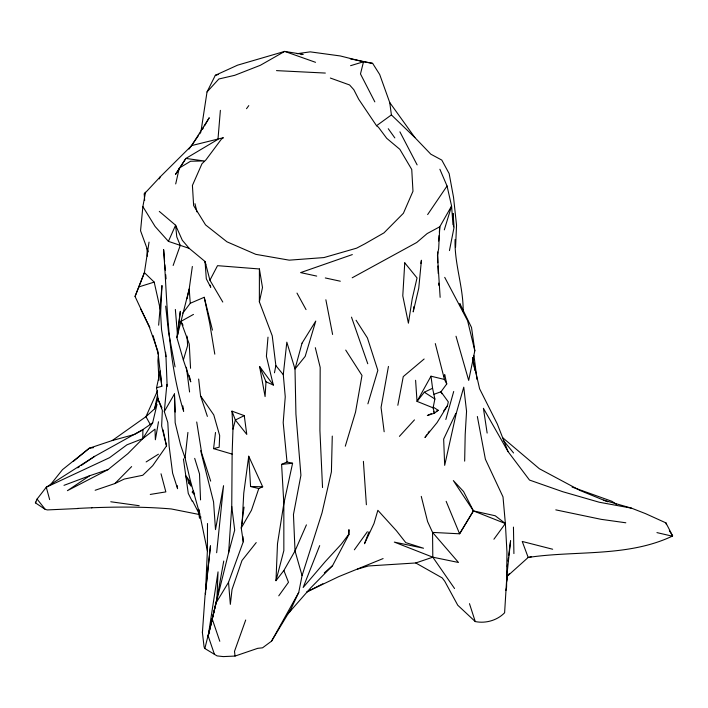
<?xml version="1.0" encoding="UTF-8"?>
<svg xmlns="http://www.w3.org/2000/svg" width="708" height="708" viewBox="0 0 708 708"><rect width="100%" height="100%" fill="white"/><g stroke="black" fill="none" stroke-linecap="round" stroke-linejoin="round"><path stroke-width="1.06" d="M274.456 372.789L275.863 365.629L272.235 335.804L259.367 301.856L259.402 268.969L217.524 265.668L209.922 280.209L222.781 302.042M205.647 591.808L205.417 593.994L207.382 550.895L207.506 523.495M463.165 311.077C463.386 286.917 454.288 263.757 455.085 239.463M108.165 469.537L89.65 475.741L67.41 490.671L108.165 469.537L127.909 453.624L142.804 438.641L142.874 429.57L152.662 422.791L157.008 404.41M332.273 436.093L331.406 471.882L322.025 512.849L302.068 575.604L298.741 592.428L291.068 608.818L271.553 641.147L262.544 647.82L257.712 648.333L235.056 656.059L223.33 656.599L217.073 655.9L204.851 648.528L228.631 552.691L231.755 506.441L232.127 454.102L232.967 429.172L231.967 411.144L244.26 415.623L246.773 434.402L235.348 420.021L231.967 411.144M464.66 461.138L465.191 434.535L466.554 411.295L463.758 387.17L456.288 413.215L444.677 465.351L443.659 439.075L455.784 413.445M508.654 555.753L510.592 540.735L506.928 574.993L504.609 612.774C497.184 620.429 485.644 623.686 475.245 621.562L457.749 605.216L444.748 581.25L442.217 577.923L415.755 562.966L368.355 565.975L357.531 569.117M348.779 534.788L348.947 529.823L348.779 534.788L332.565 565.648L310.573 588.021L287.864 613.916M212.533 618.04L216.949 598.729L218.037 571.86L208.196 636.014L214.427 654.316M275.987 580.675L277.501 543.629L283.837 503.618L292.59 463.262L287.032 461.988L281.598 464.368L283.837 503.618L283.846 550.594L275.987 580.675L283.873 570.506L295.024 550.93L306.422 524.867M455.563 247.331L456.545 225.144L453.527 197.284L449.146 173.584L441.801 160.088L430.827 154.194L414.897 137.582L391.409 114.917L389.727 102.527L379.7 74.517L372.638 63.366L350.31 58.852M266.004 381.78L265.084 396.586L259.588 366.478L273.332 385.064L266.004 381.78L259.588 366.478M204.851 648.528L204.072 646.9L202.399 632.51L205.019 595.817L210.471 545.771L205.878 589.614M158.645 325.193L161.964 285.51L160.627 313.396L161.53 329.565L165.964 356.637L167.168 386.462M158.256 356.274L157.919 360.62L158.973 380.178M437.739 251.986L437.783 262.774M438.633 241.021L439.075 235.543M439.341 232.251L439.783 226.772L451.58 206.019L447.049 186L439.872 169.247M220.374 110.351L217.976 139.343L185.877 158.442L175.496 174.434L185.877 158.442L203.939 160.937L190.567 161.238L179.292 168.044L175.699 183.938M267.996 337.158L266.403 356.301L273.332 385.064M177.195 485.52L177.558 488.697L172.61 473.148L169.124 446.155L167.805 422.561L164.309 411.587L166.867 384.373M202.399 632.51L202.585 630.518M144.653 200.497L144.237 193.965L145.529 192.222L142.874 206.603L140.556 230.773L148.273 251.915M216.657 552.727L223.551 485.679L215.498 529.619L213.568 501.928L200.683 450.677M287.032 461.988L283.191 422.57L285.253 396.834L283.288 374.674L286.82 342.159L295.006 368.992L295.926 414.083L300.918 475.272L293.457 514.512L295.024 550.93L302.068 575.604M207.382 550.895L199.727 514.008L190.125 479.794L185.053 457.934L187.912 432.429M177.69 334.742L178.053 331.548M178.416 328.353L180.336 311.308L176.876 337.566L183.354 359.991L190.744 381.851L189.204 375.55M232.127 454.102L213.586 448.642L215.506 432.482M506.512 578.268L506.928 574.993M507.264 566.48L507.539 564.338M507.955 561.117L508.371 557.904M248.729 456.235L250.579 486.493L258.783 488.564L262.695 486.803L248.729 456.235L243.756 493.184L242.101 523.938M216.825 601.65L228.525 582.303L243.251 541.779L241.233 527.991L244.056 507.123M192.346 266.474L189.204 288.988L187.009 298.696M413.985 306.431L413.215 311.901L418.747 288.253L421.428 260.243L420.862 263.403M149.043 242.109L144.405 272.633L135.051 296.457L149.282 326.928L157.857 351.186L161.787 386.338L156.574 387.719L158.07 399.462L162.353 410.41L161.636 426.012L166.522 445.907L152.716 465.66L142.768 475.272L124.236 479.059L114.873 483.555L95.146 490.272M201.037 131.077L207.028 91.943L215.321 75.305L237.578 65.163L284.696 51.401L303.157 54.401L301.015 54.596M506.565 582.162L507.521 576.002L528.186 557.453L531.389 556.789M158.504 421.773L155.371 439.756L154.99 429.145L142.804 438.641L126.927 444.828L109.572 457.678L46.277 487.228L37.073 499.069L35.4 502.857L45.25 509.371L47.356 509.919L78.03 508.53L77.544 508.433C108.767 506.813 140.184 506.291 171.283 508.955L199.567 514.566L192.585 500.972M217.144 597.649L223.746 561.046M388.453 366.434L381.063 407.454L384.161 431.756M397.834 405.277L403.259 376.603L424.136 359M449.447 250.588L454.04 227.427L453.111 213.471L453.297 219.63M431.287 413.64L427.331 415.552L434.473 413.18L433.101 407.843L434.871 399.002L432.57 388.267L430.986 376.196L444.465 379.453L446.757 383.948L440.978 391.781L434.031 394.259M460.191 305.723L459.846 303.59L471.519 327.485L474.82 350.761L468.687 380.408L456.014 336.238M505.91 590.463L506.583 587.242L506.955 552.028L505.37 523.539L503.007 496.901L485.387 459.235L477.351 416.499M49.799 485.546L62.499 469.652L89.323 448.199L112.218 440.553L145.954 416.667L154.583 408.817L157.512 395.126M156.574 387.719L160.194 370.965L161.787 386.338M259.367 301.856L262.491 287.545L259.402 268.969M444.261 376.762L444.73 374.62L446.757 383.948M176.876 337.566L189.204 288.988L190.266 303.281L182.779 313.122M426.809 434.8L424.942 437.491L437.057 422.623L447.429 405.702L448.306 401.896L440.978 391.781L441.898 393.772M216.949 598.729L208.196 636.014L212.028 620.155M506.671 580.056L507.22 577.932M232.967 429.172L235.348 420.021L244.26 415.623M228.631 552.691L234.693 530.097L231.755 506.441M445.836 419.499L453.704 391.48M183.354 359.991L187.611 345.593L187.054 336.132M367.894 403.843L377.842 370.364L367.408 337.92L356.071 320.273M345.292 446.208L355.531 412.118L361.992 375.452L345.716 350.088M444.305 229.87L451.58 206.019L452.961 224.657M154.583 408.817L158.114 398.33M258.783 488.564L251.455 510.264L241.233 527.991M173.141 265.482L180.266 245.34L176.779 236.888L175.602 225.224L159.291 211.4M245.703 620.004L234.498 651.351L235.056 656.059M368.983 531.858L364.496 543.726L374.001 523.504L377.86 510.309L396.445 530.761L405.764 542.629L423.517 548.231L394.312 542.098L432.809 557.187L458.501 562.479L432.553 532.407L427.597 521.575L421.269 496.379M159.362 178.912L160.132 176.938L191.682 145.574L209.249 117.74L204.541 125.856M135.051 296.457L144.405 272.633L154.194 282.111L160.318 309.546M319.697 545.611L303.148 587.498L325.264 561.603L341.336 544.142L348.805 534.239M157.539 390.701L145.954 416.667L150.362 424.658M189.195 248.375L168.407 241.357L175.602 225.224L182.319 240.269L189.195 248.375L205.054 261.509L209.922 280.209M271.553 641.147L298.741 592.428M430.986 376.196L417.03 401.374L433.101 407.843M164.309 411.587L174.451 393.958L175.168 422.738L180.567 444.934L185.053 457.934M202.444 129.458L203.488 127.661M508.132 575.454L509.22 573.586M289.306 612.57L290.953 609.88M142.804 438.641L152.662 422.791M427.632 214.586L447.049 186M428.057 433.004L429.296 431.216M189.018 149.114L198.373 135.732M199.621 133.954L200.868 132.166M248.774 105.616L246.526 108.696M278.757 595.835L288.483 582.286L283.873 570.506M443.677 410.941L447.429 405.702M354.354 549.806L367.355 531.735M35.4 502.857L36.002 502.034M493.91 539.222L505.37 523.539L495.246 515.778L473.431 510.902L453.341 480.573L463.572 491.529L473.431 510.902L505.37 523.539M256.225 542.585L241.994 560.497L232.029 589.499L230.339 604.358L228.525 582.303M432.57 388.267L424.331 392.214L417.03 401.374L415.596 380.284M207.028 91.943L218.852 78.995L234.737 75.313L260.358 65.286L284.696 51.401L315.529 62.313M399.409 436.367L414.454 419.888M144.237 193.965L160.132 176.938M191.682 145.574L223.383 137.706L221.392 139.149L205.869 159.964L201.975 163.734L192.417 185.434L193.638 205.621L205.55 224.896L226.967 241.817L255.792 254.34L289.209 260.163L323.954 257.57L356.611 248.163L364.797 243.862L383.984 232.861L403.41 213.267L412.976 191.24L411.746 169.469L399.834 149.308L386.727 138.326L378.426 127.183L376.532 125.732L391.409 114.917M114.873 483.555L131.635 466.59M192.257 492.06L193.488 490.856L194.027 494.104L192.257 492.06L194.62 493.936M552.665 549.24L522.239 541.461L528.186 557.453C575.985 550.275 627.332 557.364 672.255 536.168L672.6 535.841L665.936 522.893L645.554 513.645L631.518 508.167L603.605 500.131M324.308 572.905L332.565 565.648M73.287 461.457L89.323 448.199L93.589 447.633M201.01 517.079L199.506 518.247L198.213 509.326M433.172 407.082L438.225 410.313L434.473 413.18L433.438 411.348M77.721 467.829L79.508 466.625M81.296 465.413L94.668 456.341L142.874 429.57M94.668 456.341L46.277 487.228L49.657 499.6M146.14 461.943L158.442 454.182M188.779 483.042L190.186 482.175L187.018 477.139L188.779 483.042L191.036 486.122L190.186 482.175M190.549 368.284L189.257 344.106L180.912 321.414L193.47 314.414M352.195 277.793L416.746 242.481L427.163 233.569L439.783 226.772L438.686 248.428L437.473 255.278L440.137 297.342M143.211 429.721L134.617 434.411L112.218 440.553M322.883 583.781L306.909 591.897L338.751 576.622L383.099 558.577M436.243 411.26L438.225 410.313M190.266 303.281L204.223 297.289L212.462 330.123M63.985 485.343L89.65 475.741M352.327 254.588L300.617 272.607L316.706 276.093M415.755 562.966L432.809 557.187L432.553 532.407L459.598 533.805L473.431 510.902L459.598 533.805L446.155 501.335M91.5 507.831L92.093 507.645M139.06 286.846L154.194 282.111M350.584 65.685L363.514 61.773L372.638 63.366M215.321 75.305L218.471 74.446M213.586 448.642L219.179 447.199L219.675 435.597L213.772 414.906L200.541 395.825L198.665 379.046M150.273 494.432L165.849 491.892L161.026 473.794M297.139 53.693L310.192 51.861L340.274 55.95L363.514 61.773L360.478 73.942L374.833 101.864M281.598 464.368L292.59 463.262M250.579 486.493L262.695 486.803M276.501 70.623L325.344 73.066M110.758 501.76L139.193 505.707M625.828 522.787L601.083 519.327L555.789 509.866M631.518 508.167L599.216 502.229L562.683 491.697L529.487 480.051L508.043 451.589L483.414 408.304L487.148 433.066M325.291 277.952L340.309 281.218M656.935 532.611L672.255 536.168M572.099 487.06L611.977 501.326L616.358 504.308M330.353 78.039L349.593 84.969L353.823 89.704L358.708 99.253L376.532 125.732M607.659 501.786L580.073 490.494L539.363 468.731L502.485 437.544M424.331 392.214L434.871 399.002M168.407 241.357L155.105 226.489L142.874 206.603M275.863 365.629L283.288 374.674M503.193 440.155L513.574 452.961M37.073 499.069L45.25 509.371M389.727 102.527L414.897 137.582M388.267 128.732L394.843 137.91M432.809 557.187L454.554 588.516M669.343 530.708L672.6 535.841M180.912 321.414L183.062 325.238M296.988 293.094L306.042 309.608M399.905 131.83L417.118 164.876M444.721 277.359L467.599 320.715L474.82 350.761M192.311 501.494L188.275 493.432L183.416 458.881M140.671 308.989L149.866 327.459M158.07 399.462L161.92 407.764M508.043 451.589L497.352 424.092L479.599 388.772L472.67 358.319M351.495 317.14L367.762 363.744M212.002 618.358L219.799 641.28M200.541 395.825L207.373 416.401M469.475 603.659L475.245 621.562M210.674 481.139L201.7 453.182L196.718 421.986M194.691 458.359L199.514 473.926L200.541 499.919M153.087 335.521L158.335 354.372M665.936 522.893L666.432 524.646M444.465 379.453L435.296 343.575M315.308 347.681L320.184 367.399L319.919 430.57L322.538 487.555M194.992 203.692L196.904 211.869M185.921 475.811L186.611 478.829M162.973 429.791L166.522 445.907L166.477 443.704M205.762 264.739L205.054 261.509L206.311 278.802L210.736 287.324L210.267 285.174M204.223 297.289L209.745 323.565L214.798 354.168M472.563 358.487L473.67 363.877M474.112 366.027L474.997 370.337L472.59 357.77L473.59 364.346M325.866 299.767L332.601 334.459M175.071 366.894L168.513 332.087L165.681 306.113M182.814 405.861L183.646 411.295C167.23 358.956 167.477 303.794 163.619 249.614L164.61 261.553M476.98 379.444L474.006 355.761M199.116 509.663L199.727 514.008M186.416 367.284L189.576 391.984M175.203 412.029L174.451 393.958M175.354 309.449L177.478 334.716M164.884 264.81L165.336 270.235M165.699 274.571L166.061 278.908M165.628 352.283L165.964 356.637M363.399 461.35L366.381 504.751M242.915 536.531L243.251 541.779M437.916 265.987L438.225 273.492M438.624 283.129L438.712 285.271M147.016 248.535L147.299 256.199M453.456 224.772L453.527 226.826M513.45 527.097L513.911 553.576M404.755 262.836L402.781 295.838L408.41 323.184L412.233 298.696L417.03 277.934L404.755 262.836M302.024 343.176L295.006 368.992L305.183 356.381L315.768 321.06L302.024 343.176"/></g></svg>
